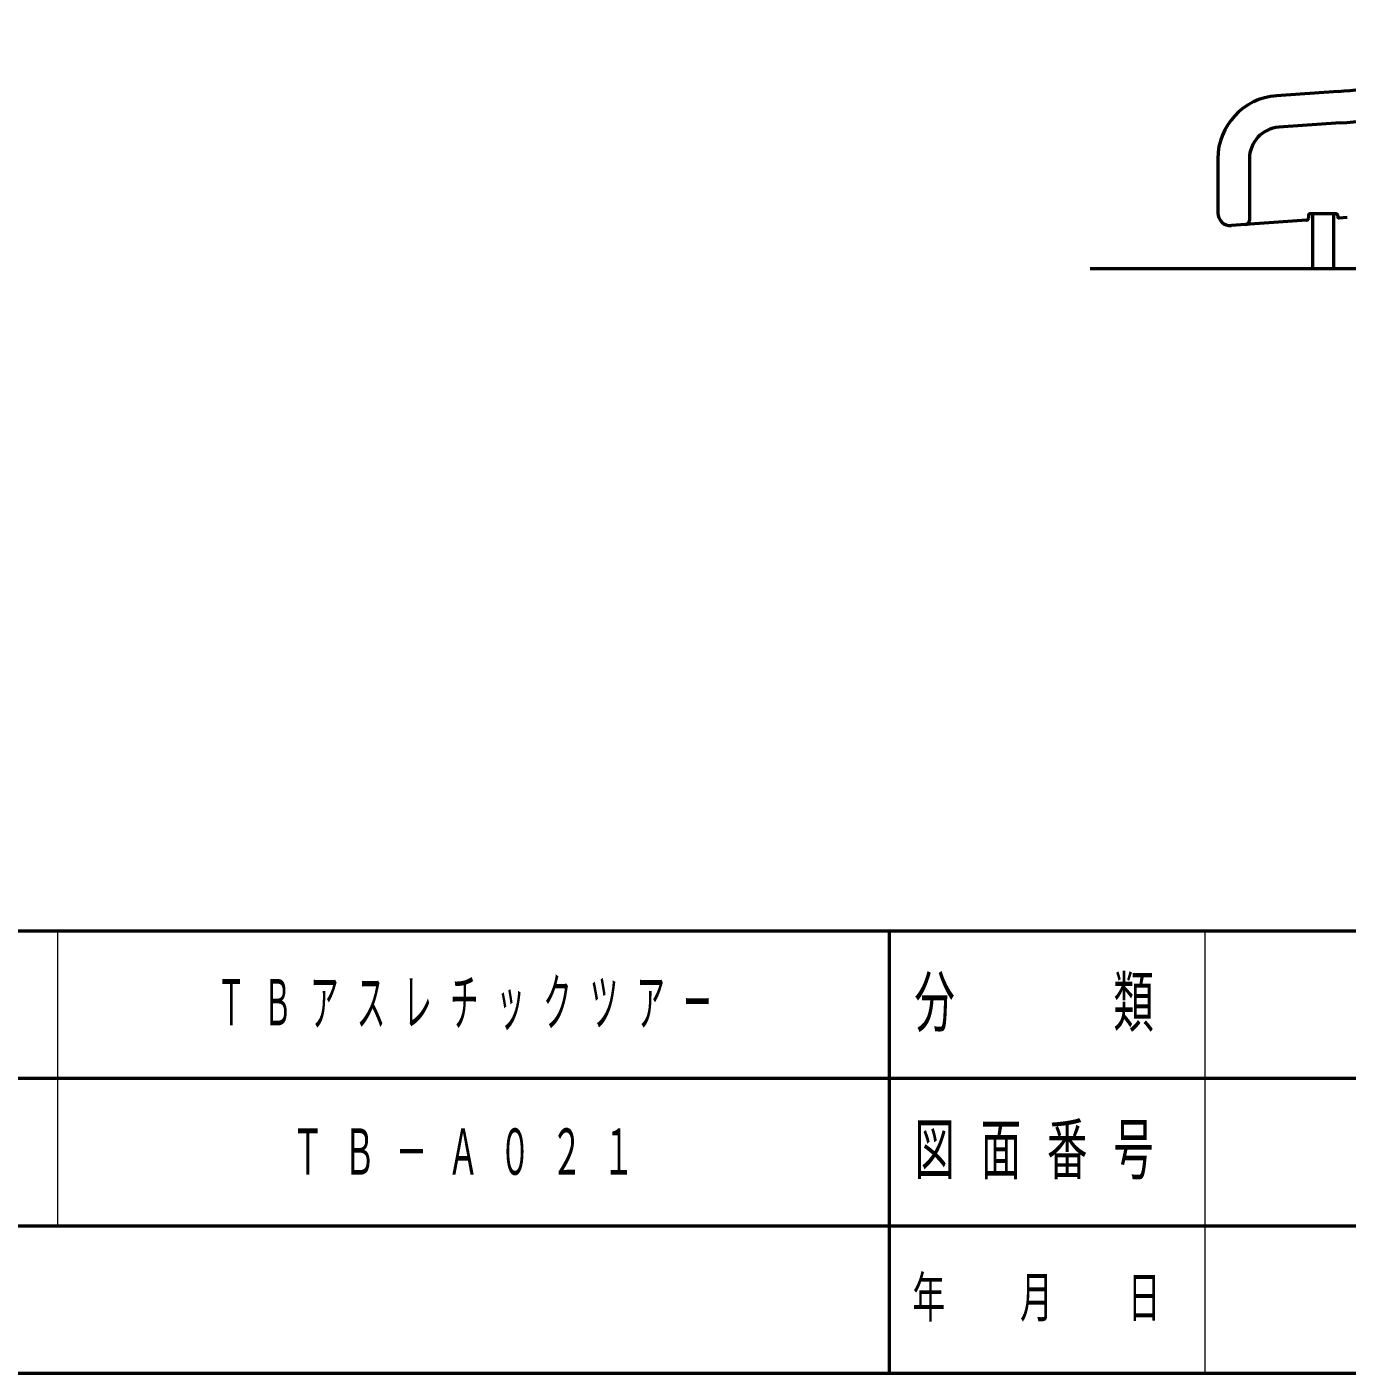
# Model space of a CAD drawing. Units: millimetres on the paper, scale 1:50. Extents: x -385 to 0, y -594 to 267.
# Drawn here: x -176 to -113.2, y -297 to -233.1 of the extents above; entities that cross this region are included whole.
import ezdxf

# ---------------------------------------------------------------- set-up
doc = ezdxf.new("R2010")
doc.units = ezdxf.units.MM
doc.layers.add('LY_1', color=140, linetype='Continuous', lineweight=50)
doc.styles.add('ＭＳ ゴシック', font='')
doc.styles.get('ＭＳ ゴシック').set_extended_font_data('MS Gothic')

msp = doc.modelspace()

# ---------------------------------------------------------------- linework, layer by layer
at = {"layer": 'LY_1'}
for p, q in [((-113.665, -236.134), (-116.595, -236.339)), ((-113.561, -237.63), (-116.491, -237.835)), ((-119.386, -239.332), (-119.386, -241.905)), ((-117.886, -239.332), (-117.886, -242.257)), ((-115.179, -242.255), (-118.744, -242.504)), ((-115.086, -242.044), (-115.086, -242.155)), ((-113.786, -241.944), (-114.986, -241.944)), ((-114.886, -241.944), (-114.886, -242.064)), ((-114.886, -241.944), (-114.886, -244.544)), ((-113.886, -241.944), (-113.886, -242.064)), ((-113.886, -241.944), (-113.886, -244.544)), ((-113.686, -242.044), (-113.686, -242.086)), ((-113.247, -242.119), (-113.622, -242.146)), ((-135, -276), (-135, -297)), ((-187.5, -283), (-70, -283)), ((-242.5, -290), (0, -290))]:
    msp.add_line(p, q, dxfattribs=at)
at = {"layer": 'LY_1', "color": 7}
for p, q in [((-125.447, -244.544), (-34.519, -244.544)), ((-385, -276), (0, -276)), ((-385, -297), (0, -297))]:
    msp.add_line(p, q, dxfattribs=at)
at = {"layer": 'LY_1', "color": 7, "lineweight": 13}
for p, q in [((-174.5, -276), (-174.5, -290)), ((-120, -276), (-120, -297))]:
    msp.add_line(p, q, dxfattribs=at)
at = {"layer": 'LY_1'}
for centre, radius, start, end in [((-114.781, -220.173), 16, 274, 306.28527), ((-114.781, -220.173), 17.5, 274, 306.28527), ((-116.386, -239.332), 3, 94, 180), ((-116.386, -239.332), 1.5, 94, 180), ((-118.786, -241.905), 0.6, 180, 274), ((-118.086, -242.257), 0.2, 274, 0), ((-115.186, -242.155), 0.1, 274, 0), ((-114.986, -242.044), 0.1, 90, 180), ((-113.786, -242.044), 0.1, 0, 90), ((-113.626, -242.086), 0.06, 180, 274)]:
    msp.add_arc(centre, radius, start, end, dxfattribs=at)

# ---------------------------------------------------------------- texts
at = {"layer": 'LY_1', "color": 7, "attachment_point": 5, "style": 'ＭＳ ゴシック'}
for s, insert, char_height in [('\\T1.64;\\W0.45;ＴＢアスレチックツアー', (-154.75, -279.5), 2.199), ('\\T1.64;\\W0.6;分\u3000\u3000類', (-127.5, -279.5), 2.346), ('\\T1.64;\\W0.6;図面番号', (-127.5, -286.5), 2.346), ('\\T1.64;\\W0.5;ＴＢ－Ａ０２１', (-154.75, -286.5), 2.199), ('\\T1.64;\\W0.6;年\u3000月\u3000日', (-127.5, -293.5), 1.906)]:
    msp.add_mtext(s, dxfattribs=dict(at, insert=insert, char_height=char_height))

doc.saveas('drawing.dxf')
